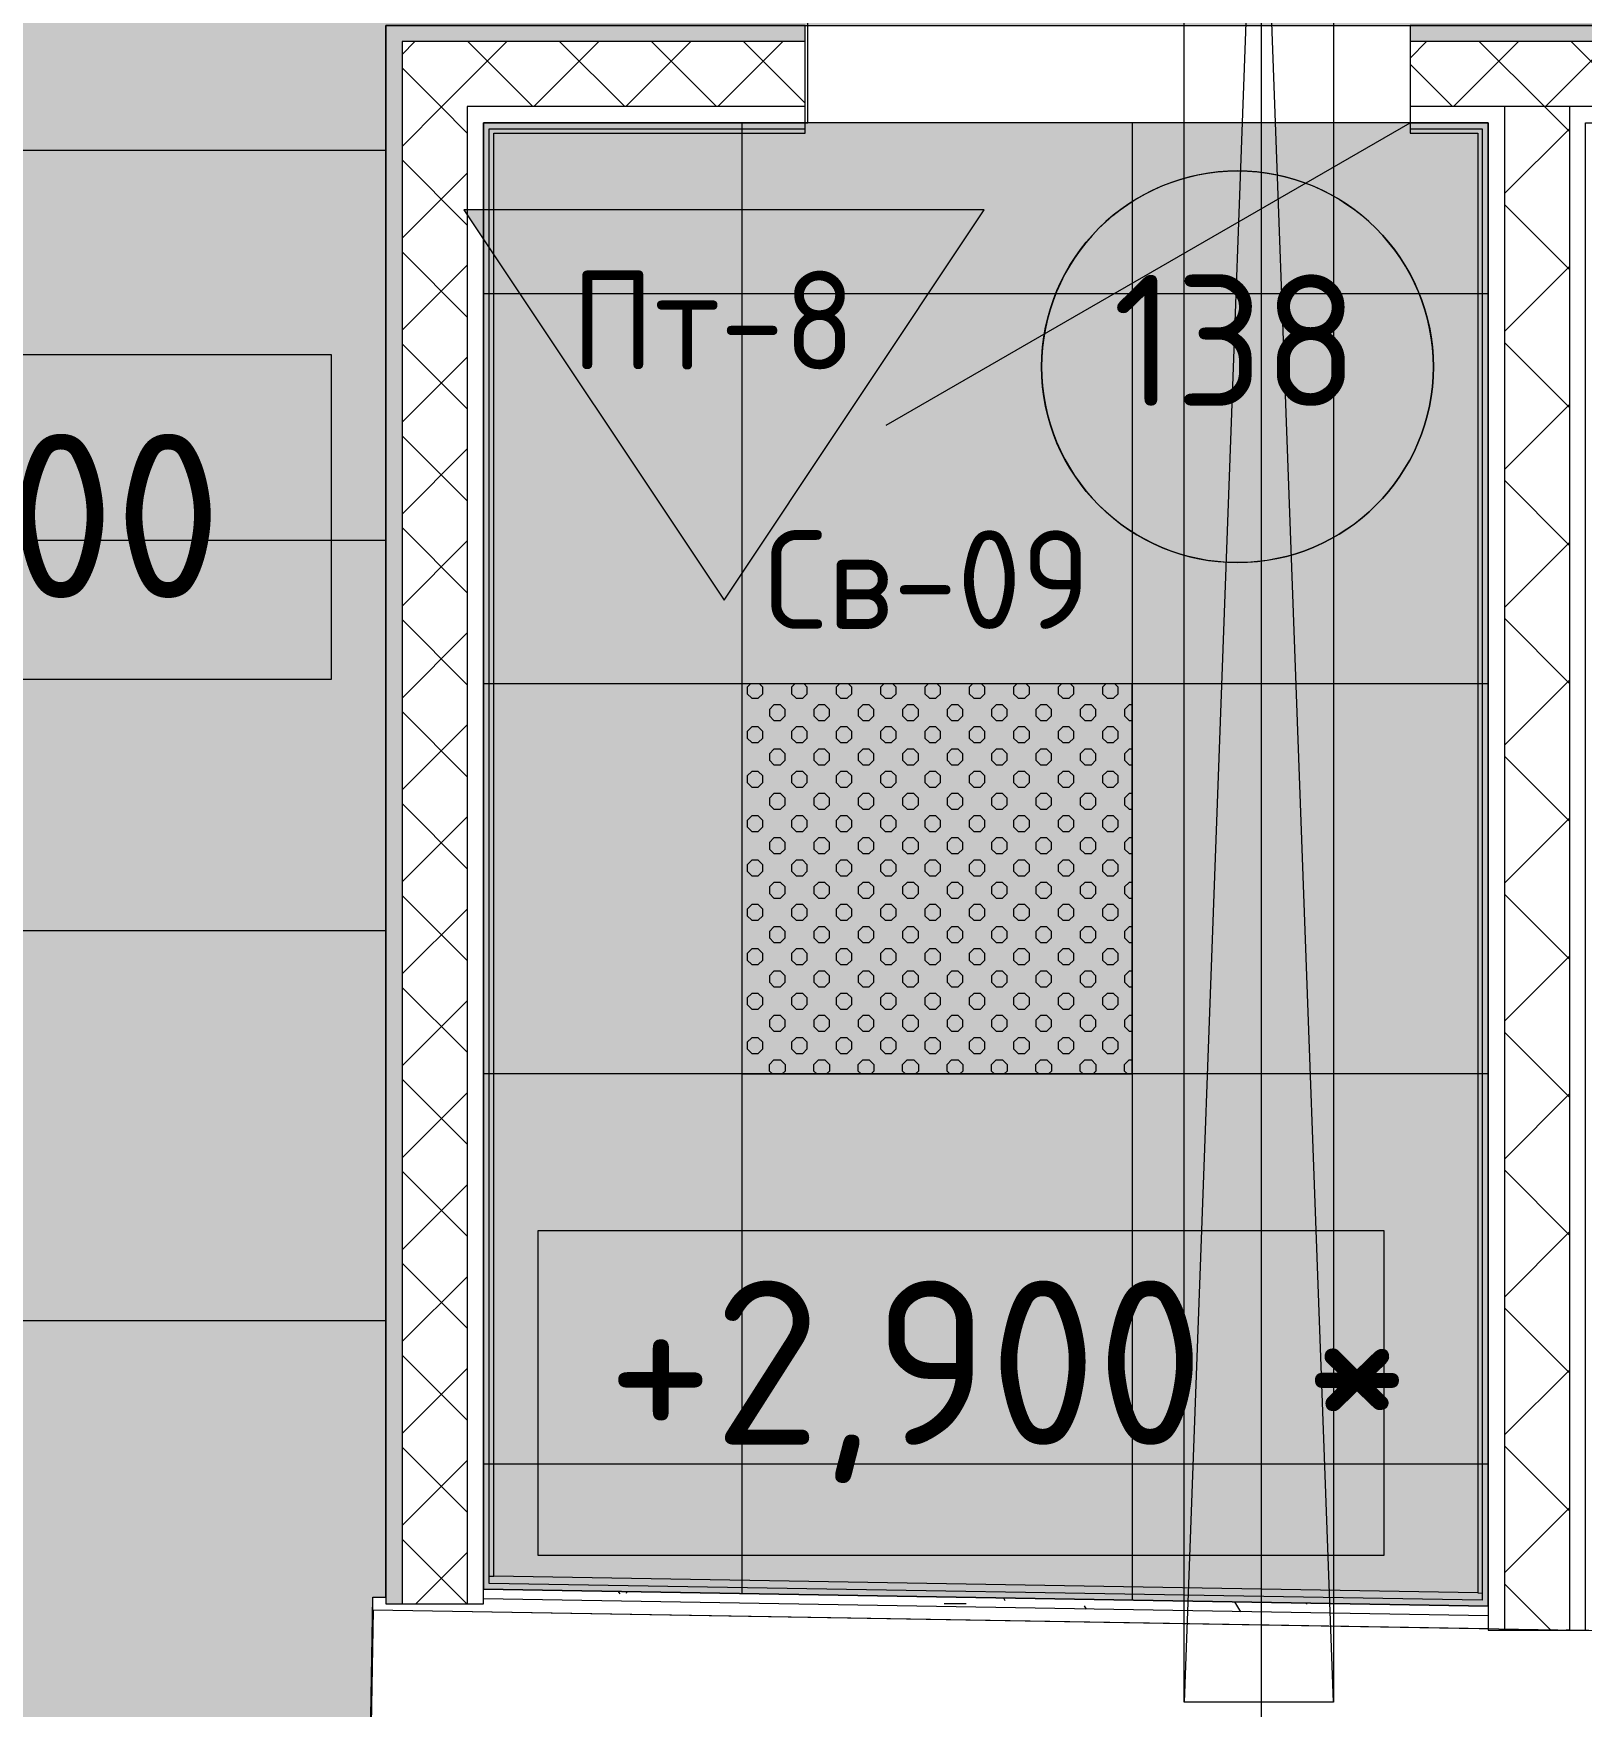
# Model space of a CAD drawing. Header units: millimetres. Extents: x -13069 to 207500, y -71366 to 56785.
# Drawn here: x 165938 to 168319, y 38904 to 41478 of the extents above; entities that cross this region are included whole.
import ezdxf

# ---------------------------------------------------------------- set-up
doc = ezdxf.new("R2010")
doc.units = ezdxf.units.MM
for name, color, linetype, true_color in [('PDF _зоны-номер помещения', 7, 'Continuous', 0xffffff), ('PDF _Ригели', 7, 'Continuous', 0x959595), ('PDF _светильники', 7, 'Continuous', 0xffffff)]:
    doc.layers.add(name, color=color, linetype=linetype, true_color=true_color)
for name, color, linetype in [('PDF _Подложка без мебели', 7, 'Continuous'), ('PDF _Потолки - марка', 7, 'Continuous'), ('PDF _Текст', 7, 'Continuous')]:
    doc.layers.add(name, color=color, linetype=linetype)
doc.layers.add('PDF _Потолки', color=7, linetype='Continuous', lineweight=5, true_color=0x535353)
doc.styles.add('PDF GOST Common', font='GOST_Common.ttf')

msp = doc.modelspace()

# ---------------------------------------------------------------- hatches: boundary and pattern name
at = {"layer": 'PDF _Потолки', "true_color": 0xcae6ff, "transparency": 33554559}
msp.add_hatch(color=254, dxfattribs=at).paths.add_polyline_path([(164998.924, 42957.142), (171760.02, 42957.142), (171760.02, 41490.042), (166480.021, 41490.042), (166480.021, 39072.341), (166460.02, 39072.642), (166451.719, 38582.742), (167427.922, 38565.942), (167427.922, 34837.942), (165130.522, 34837.942), (165118.724, 38605.642), (165229.82, 38603.742), (165238.42, 39093.342), (164998.924, 39097.341)])

# ---------------------------------------------------------------- linework, layer by layer
at = {"layer": 'PDF _зоны-номер помещения', "color": 7, "lineweight": 13}
msp.add_lwpolyline([(167789.622, 41266.043, 0.41434086), (167488.42, 40964.842, 0.41428466), (167789.622, 40663.742, 0.41416301), (168090.824, 40964.842, 0.41421923)], format="xyb", close=True, dxfattribs=at)
at = {"layer": 'PDF _зоны-номер помещения', "color": 7, "lineweight": 0}
msp.add_circle((167789.613, 40964.882), 301.212, dxfattribs=at)
at = {"layer": 'PDF _Подложка без мебели', "lineweight": 18}
msp.add_lwpolyline([(167826.622, -7031.659, -0.41419022), (168226.622, -7431.659, -0.4141845), (167826.622, -7831.659, -0.4141845), (167426.622, -7431.659, -0.41419022), (167826.622, -7031.659), (167826.622, 46201.342)], format="xyb", dxfattribs=at)
for points in [[(168159.123, 39078.942), (166645.921, 39104.542), (166645.921, 41324.142), (167125.022, 41324.142), (167125.022, 41490.042), (166480.021, 41490.042), (166480.021, 39072.341), (166480.021, 39062.342), (166630.021, 39062.342), (166630.021, 39069.842), (166630.021, 41340.042), (166639.024, 41340.042), (167125.022, 41340.042), (167129.124, 41340.042), (167129.124, 41502.043)], [(168340.922, 39075.842), (168340.922, 41324.142), (168867.521, 41324.142), (168867.521, 41490.042), (168055.021, 41490.042), (168055.021, 41324.142), (168159.123, 41324.142), (168159.123, 39078.942), (168166.02, 39078.842)], [(167125.022, 41465.042), (166505.021, 41465.042), (166505.021, 39062.342)], [(168867.521, 41465.042), (168055.021, 41465.042)], [(167125.022, 41365.042), (166605.021, 41365.042), (166605.021, 39062.342)], [(168867.521, 41365.042), (168055.021, 41365.042)], [(168200.022, 41365.042), (168200.022, 39021.643)], [(168261.521, 41365.042), (168299.424, 41327.142)], [(168300.022, 41365.042), (168300.022, 39021.643)], [(167249.62, 40875.042), (168055.021, 41340.042), (168175.022, 41340.042), (168175.022, 39043.643), (168175.022, 39023.641), (166459.922, 39052.642), (166460.221, 39072.642), (166480.021, 39072.341)], [(168055.021, 41331.042), (168166.02, 41331.042), (168166.02, 39067.842), (166639.024, 39093.643), (166639.024, 41331.042), (167125.022, 41331.042)], [(168299.424, 41330.541), (168200.022, 41231.143)], [(168992.124, 40875.042), (169797.52, 41340.042), (169915.025, 41340.042), (169915.025, 41324.142), (169915.025, 38994.242), (168300.022, 39021.542), (168295.024, 39021.643), (168325.022, 39021.643), (168325.022, 39041.142), (168325.022, 41340.042), (168334.019, 41340.042), (168867.521, 41340.042)], [(168200.022, 41214.442), (168299.488, 41114.976)], [(168299.487, 41118.408), (168200.022, 41018.942)], [(168200.022, 41002.342), (168299.522, 40902.842)], [(168299.522, 40906.442), (168200.022, 40806.842)], [(168200.022, 40790.241), (168299.596, 40690.666)], [(168299.595, 40694.317), (168200.022, 40594.743)], [(168200.022, 40578.042), (168299.62, 40478.442)], [(168299.62, 40482.243), (168200.022, 40382.643)], [(168200.022, 40365.942), (168299.705, 40266.261)], [(168299.704, 40270.123), (168200.022, 40170.442)], [(168200.022, 40153.842), (168299.723, 40054.042)], [(168299.723, 40058.042), (168200.022, 39958.341)], [(168200.022, 39941.642), (168299.813, 39841.85)], [(168299.812, 39846.034), (168200.022, 39746.243)], [(168200.022, 39729.542), (168299.821, 39629.742)], [(168299.821, 39633.943), (168200.022, 39534.042)], [(168200.022, 39517.442), (168299.921, 39417.546)], [(168299.92, 39421.838), (168200.022, 39321.942)], [(168200.022, 39305.242), (168299.925, 39205.342)], [(168299.925, 39209.742), (168200.022, 39109.841)], [(166639.024, 39104.643), (166645.921, 39104.542)], [(168200.022, 39093.142), (168271.12, 39022.045)], [(168175.022, 39058.642), (166630.021, 39084.841)], [(168175.022, 39043.643), (166630.021, 39069.842)], [(166837.436, 39081.324), (166839.72, 39077.442)], [(166850.022, 39078.842), (166851.322, 39081.042)], [(167429.82, 39071.243), (167432.023, 39067.442)], [(167785.221, 39065.241), (167794.023, 39050.143)], [(167895.921, 39061.543), (167896.922, 39063.342)], [(167977.922, 38544.142), (168012.919, 38544.142), (168012.919, 38391.342), (167957.92, 38391.342), (167957.92, 38587.242), (171917.723, 38520.342), (171925.12, 38960.243), (166704.02, 39048.542), (166460.52, 39052.642), (166453.019, 38612.742), (166696.623, 38608.642), (167447.923, 38595.942), (167447.923, 38391.342), (166922.923, 37482.041)], [(167372.221, 39062.342), (167338.621, 39062.342)], [(167554.02, 39059.342), (167557.023, 39054.142)], [(167956.419, 39062.342), (167948.222, 39062.342)], [(168175.022, 39023.641), (168175.022, 39021.643), (168295.024, 39021.643)]]:
    msp.add_lwpolyline(points, dxfattribs=at)
at = {"layer": 'PDF _Подложка без мебели', "color": 250, "lineweight": 18, "true_color": 0x1d1d1d}
for points in [[(166505.021, 41303.842), (166566.221, 41365.042), (166666.221, 41465.042)], [(166505.021, 41445.342), (166524.723, 41465.042)], [(166705.925, 41365.042), (166605.925, 41465.042)], [(166707.621, 41365.042), (166807.621, 41465.042)], [(166847.325, 41365.042), (166747.325, 41465.042)], [(166849.021, 41365.042), (166949.021, 41465.042)], [(166988.725, 41365.042), (166888.725, 41465.042)], [(166990.422, 41365.042), (167090.422, 41465.042)], [(167125.022, 41370.242), (167030.223, 41465.042)], [(168055.021, 41439.642), (168080.424, 41465.042)], [(168121.824, 41365.042), (168221.824, 41465.042)], [(168261.521, 41365.042), (168161.521, 41465.042)], [(168263.224, 41365.042), (168363.224, 41465.042)], [(168402.922, 41365.042), (168302.922, 41465.042)], [(168120.121, 41365.042), (168055.021, 41430.142)], [(166604.722, 41324.842), (166564.524, 41365.042), (166505.021, 41424.542)], [(166505.021, 41283.142), (166604.722, 41183.341)], [(166604.722, 41262.242), (166505.021, 41162.441)], [(166505.021, 41141.741), (166604.722, 41041.943)], [(166604.722, 41120.841), (166505.021, 41021.043)], [(166505.021, 41000.242), (166604.782, 40900.58)], [(166604.772, 40979.395), (166505.021, 40879.643)], [(166505.021, 40858.842), (166604.801, 40759.061)], [(166604.791, 40838.014), (166505.021, 40738.243)], [(166505.021, 40717.442), (166604.82, 40617.642)], [(166604.809, 40696.531), (166505.021, 40596.742)], [(166505.021, 40576.042), (166604.82, 40476.142)], [(166604.82, 40555.142), (166505.021, 40455.342)], [(166505.021, 40434.642), (166604.82, 40334.742)], [(166604.82, 40413.742), (166505.021, 40313.941)], [(166505.021, 40293.142), (166604.82, 40193.342)], [(166604.82, 40272.341), (166505.021, 40172.543)], [(166505.021, 40151.742), (166604.893, 40051.874)], [(166604.882, 40130.902), (166505.021, 40031.143)], [(166505.021, 40010.342), (166604.911, 39910.455)], [(166604.901, 39989.52), (166505.021, 39889.642)], [(166505.021, 39868.942), (166604.924, 39769.042)], [(166604.919, 39848.138), (166505.021, 39748.242)], [(166505.021, 39727.542), (166604.924, 39627.542)], [(166604.924, 39706.742), (166505.021, 39606.842)], [(166505.021, 39586.042), (166604.924, 39486.141)], [(166604.924, 39565.342), (166505.021, 39465.443)], [(166505.021, 39444.642), (166604.924, 39344.642)], [(166604.924, 39423.942), (166505.021, 39323.942)], [(166505.021, 39303.242), (166605.003, 39203.26)], [(166604.993, 39282.513), (166505.021, 39182.542)], [(166505.021, 39161.842), (166604.423, 39062.342)], [(166605.011, 39141.132), (166526.225, 39062.342)]]:
    msp.add_lwpolyline(points, dxfattribs=at)
at = {"layer": 'PDF _Подложка без мебели', "lineweight": 0, "transparency": 33554559}
for points in [[(166480.021, 41490.042), (167125.022, 41490.042), (166480.021, 41465.042), (167125.022, 41465.042)], [(168055.021, 41490.042), (168867.521, 41490.042), (168055.021, 41465.042), (168867.521, 41465.042)], [(166480.021, 41465.042), (166505.021, 41465.042), (166480.021, 39062.342), (166505.021, 39062.342)]]:
    msp.add_solid(points, dxfattribs=at)
at = {"layer": 'PDF _Потолки', "color": 7, "lineweight": 13}
for points in [[(164998.924, 42957.142), (164998.924, 39097.341), (165238.42, 39093.342), (165229.82, 38603.742), (165118.724, 38605.642), (165130.522, 34837.942), (167427.922, 34837.942), (167427.922, 38565.942), (166451.719, 38582.742), (166460.02, 39072.642), (166480.021, 39072.341), (166480.021, 41490.042), (171760.02, 41490.042), (171760.02, 42957.142)], [(166630.021, 39084.841), (168175.022, 39058.642), (168175.022, 41340.042), (166630.021, 41340.042)]]:
    msp.add_lwpolyline(points, close=True, dxfattribs=at)
for points in [[(167027.525, 41340.042), (167027.525, 39078.101)], [(167627.525, 41340.042), (167627.525, 39067.942)], [(166480.021, 41297.543), (164998.924, 41297.543)], [(168175.022, 41077.142), (166630.021, 41077.142)], [(166480.021, 40697.543), (164998.924, 40697.543)], [(168175.022, 40477.142), (166630.021, 40477.142)], [(166480.021, 40097.543), (164998.924, 40097.543)], [(168175.022, 39877.142), (166630.021, 39877.142)], [(166480.021, 39497.543), (164998.924, 39497.543)], [(168175.022, 39277.142), (166630.021, 39277.142)]]:
    msp.add_lwpolyline(points, dxfattribs=at)
at = {"layer": 'PDF _Потолки', "color": 254, "lineweight": 0, "true_color": 0xcae6ff, "transparency": 33554559}
msp.add_solid([(166630.021, 39084.841), (166630.021, 41340.042), (168175.022, 39058.642), (168175.022, 41340.042)], dxfattribs=at)
at = {"layer": 'PDF _Потолки - марка', "lineweight": 13}
msp.add_lwpolyline([(167400.224, 41206.143), (166600.224, 41206.143), (167000.224, 40606.143)], close=True, dxfattribs=at)
at = {"layer": 'PDF _Потолки - марка', "color": 7, "lineweight": 0, "true_color": 0xffffff, "transparency": 33554559}
msp.add_solid([(167400.224, 41206.143), (166600.224, 41206.143), (167000.224, 40606.143)], dxfattribs=at)
at = {"layer": 'PDF _Ригели', "color": 7, "lineweight": 18}
msp.add_lwpolyline([(167826.622, -2015.058), (167826.622, 46201.342)], dxfattribs=at)
at = {"layer": 'PDF _Ригели', "lineweight": 18}
for points in [[(167937.522, 45167.142), (167707.524, 38910.942), (167707.524, 45167.142), (167937.522, 45167.142), (167937.522, 38910.942), (167707.524, 38910.942)], [(167937.522, 38910.942), (167707.524, 45167.142)]]:
    msp.add_lwpolyline(points, dxfattribs=at)
for points in [[(165096.22, 40483.642), (165096.22, 40983.642), (166396.22, 40983.642), (166396.22, 40483.642)], [(166714.524, 39136.642), (166714.524, 39636.642), (168014.524, 39636.642), (168014.524, 39136.642)]]:
    msp.add_lwpolyline(points, close=True, dxfattribs=at)
at = {"layer": 'PDF _светильники', "color": 7, "lineweight": 13}
msp.add_lwpolyline([(167027.525, 39877.142), (167627.525, 39877.142), (167627.525, 40477.142), (167027.525, 40477.142)], close=True, dxfattribs=at)
at = {"layer": 'PDF _светильники', "lineweight": 20}
for points in [[(167040.824, 40477.142), (167035.722, 40472.042), (167035.722, 40462.042), (167042.82, 40455.043), (167052.824, 40455.043), (167059.922, 40462.042), (167059.922, 40472.042), (167054.82, 40477.142)], [(167109.123, 40477.142), (167104.02, 40472.042), (167104.02, 40462.042), (167111.125, 40455.043), (167121.122, 40455.043), (167128.123, 40462.042), (167128.123, 40472.042), (167123.124, 40477.142)], [(167177.421, 40477.142), (167172.325, 40472.042), (167172.325, 40462.042), (167179.423, 40455.043), (167189.421, 40455.043), (167196.421, 40462.042), (167196.421, 40472.042), (167191.423, 40477.142)], [(167245.622, 40477.142), (167240.623, 40472.042), (167240.623, 40462.042), (167247.624, 40455.043), (167257.621, 40455.043), (167264.72, 40462.042), (167264.72, 40472.042), (167259.721, 40477.142)], [(167313.92, 40477.142), (167308.921, 40472.042), (167308.921, 40462.042), (167315.922, 40455.043), (167325.92, 40455.043), (167333.024, 40462.042), (167333.024, 40472.042), (167327.922, 40477.142)], [(167382.225, 40477.142), (167377.122, 40472.042), (167377.122, 40462.042), (167384.22, 40455.043), (167394.224, 40455.043), (167401.322, 40462.042), (167401.322, 40472.042), (167396.22, 40477.142)], [(167450.523, 40477.142), (167445.42, 40472.042), (167445.42, 40462.042), (167452.525, 40455.043), (167462.522, 40455.043), (167469.621, 40462.042), (167469.621, 40472.042), (167464.524, 40477.142)], [(167518.821, 40477.142), (167513.725, 40472.042), (167513.725, 40462.042), (167520.823, 40455.043), (167530.821, 40455.043), (167537.919, 40462.042), (167537.919, 40472.042), (167532.823, 40477.142)], [(167587.12, 40477.142), (167582.023, 40472.042), (167582.023, 40462.042), (167589.122, 40455.043), (167599.119, 40455.043), (167606.12, 40462.042), (167606.12, 40472.042), (167601.121, 40477.142)], [(167627.525, 40445.042), (167623.222, 40445.042), (167616.124, 40437.942), (167616.124, 40427.943), (167623.222, 40420.841), (167627.525, 40420.841)], [(167627.525, 40376.742), (167623.222, 40376.742), (167616.124, 40369.642), (167616.124, 40359.642), (167623.222, 40352.642), (167627.525, 40352.642)], [(167627.525, 40308.442), (167623.222, 40308.442), (167616.124, 40301.342), (167616.124, 40291.342), (167623.222, 40284.342), (167627.525, 40284.342)], [(167627.525, 40240.142), (167623.222, 40240.142), (167616.124, 40233.142), (167616.124, 40223.142), (167623.222, 40216.043), (167627.525, 40216.043)], [(167627.525, 40171.842), (167623.222, 40171.842), (167616.124, 40164.842), (167616.124, 40154.843), (167623.222, 40147.743), (167627.525, 40147.743)], [(167627.525, 40103.642), (167623.222, 40103.642), (167616.124, 40096.542), (167616.124, 40086.543), (167623.222, 40079.443), (167627.525, 40079.443)], [(167627.525, 40035.342), (167623.222, 40035.342), (167616.124, 40028.242), (167616.124, 40018.243), (167623.222, 40011.141), (167627.525, 40011.141)], [(167627.525, 39967.042), (167623.222, 39967.042), (167616.124, 39959.942), (167616.124, 39949.941), (167623.222, 39942.842), (167627.525, 39942.842)], [(167074.424, 39877.142), (167069.92, 39881.642), (167069.92, 39891.642), (167076.921, 39898.742), (167086.924, 39898.742), (167094.023, 39891.642), (167094.023, 39881.642), (167089.524, 39877.142)], [(167142.723, 39877.142), (167138.121, 39881.642), (167138.121, 39891.642), (167145.219, 39898.742), (167155.223, 39898.742), (167162.321, 39891.642), (167162.321, 39881.642), (167157.823, 39877.142)], [(167211.021, 39877.142), (167206.419, 39881.642), (167206.419, 39891.642), (167213.523, 39898.742), (167223.521, 39898.742), (167230.619, 39891.642), (167230.619, 39881.642), (167226.121, 39877.142)], [(167279.222, 39877.142), (167274.723, 39881.642), (167274.723, 39891.642), (167281.822, 39898.742), (167291.819, 39898.742), (167298.924, 39891.642), (167298.924, 39881.642), (167294.322, 39877.142)], [(167347.52, 39877.142), (167343.022, 39881.642), (167343.022, 39891.642), (167350.12, 39898.742), (167360.124, 39898.742), (167367.124, 39891.642), (167367.124, 39881.642), (167362.62, 39877.142)], [(167415.824, 39877.142), (167411.32, 39881.642), (167411.32, 39891.642), (167418.425, 39898.742), (167428.422, 39898.742), (167435.423, 39891.642), (167435.423, 39881.642), (167430.925, 39877.142)], [(167484.123, 39877.142), (167479.624, 39881.642), (167479.624, 39891.642), (167486.619, 39898.742), (167496.623, 39898.742), (167503.721, 39891.642), (167503.721, 39881.642), (167499.223, 39877.142)], [(167552.421, 39877.142), (167547.923, 39881.642), (167547.923, 39891.642), (167554.924, 39898.742), (167564.921, 39898.742), (167572.02, 39891.642), (167572.02, 39881.642), (167567.521, 39877.142)], [(167620.719, 39877.142), (167616.124, 39881.642), (167616.124, 39891.642), (167623.222, 39898.742), (167627.525, 39898.742)]]:
    msp.add_lwpolyline(points, dxfattribs=at)
for points in [[(167094.023, 40437.942), (167086.924, 40445.042), (167076.921, 40445.042), (167069.92, 40437.942), (167069.92, 40427.943), (167076.921, 40420.841), (167086.924, 40420.841), (167094.023, 40427.943)], [(167162.321, 40437.942), (167155.223, 40445.042), (167145.219, 40445.042), (167138.121, 40437.942), (167138.121, 40427.943), (167145.219, 40420.841), (167155.223, 40420.841), (167162.321, 40427.943)], [(167230.619, 40437.942), (167223.521, 40445.042), (167213.523, 40445.042), (167206.419, 40437.942), (167206.419, 40427.943), (167213.523, 40420.841), (167223.521, 40420.841), (167230.619, 40427.943)], [(167298.924, 40437.942), (167291.819, 40445.042), (167281.822, 40445.042), (167274.723, 40437.942), (167274.723, 40427.943), (167281.822, 40420.841), (167291.819, 40420.841), (167298.924, 40427.943)], [(167367.124, 40437.942), (167360.124, 40445.042), (167350.12, 40445.042), (167343.022, 40437.942), (167343.022, 40427.943), (167350.12, 40420.841), (167360.124, 40420.841), (167367.124, 40427.943)], [(167435.423, 40437.942), (167428.422, 40445.042), (167418.425, 40445.042), (167411.32, 40437.942), (167411.32, 40427.943), (167418.425, 40420.841), (167428.422, 40420.841), (167435.423, 40427.943)], [(167503.721, 40437.942), (167496.623, 40445.042), (167486.619, 40445.042), (167479.624, 40437.942), (167479.624, 40427.943), (167486.619, 40420.841), (167496.623, 40420.841), (167503.721, 40427.943)], [(167572.02, 40437.942), (167564.921, 40445.042), (167554.924, 40445.042), (167547.923, 40437.942), (167547.923, 40427.943), (167554.924, 40420.841), (167564.921, 40420.841), (167572.02, 40427.943)], [(167059.922, 40403.842), (167052.824, 40410.842), (167042.82, 40410.842), (167035.722, 40403.842), (167035.722, 40393.843), (167042.82, 40386.743), (167052.824, 40386.743), (167059.922, 40393.843)], [(167128.123, 40403.842), (167121.122, 40410.842), (167111.125, 40410.842), (167104.02, 40403.842), (167104.02, 40393.843), (167111.125, 40386.743), (167121.122, 40386.743), (167128.123, 40393.843)], [(167196.421, 40403.842), (167189.421, 40410.842), (167179.423, 40410.842), (167172.325, 40403.842), (167172.325, 40393.843), (167179.423, 40386.743), (167189.421, 40386.743), (167196.421, 40393.843)], [(167264.72, 40403.842), (167257.621, 40410.842), (167247.624, 40410.842), (167240.623, 40403.842), (167240.623, 40393.843), (167247.624, 40386.743), (167257.621, 40386.743), (167264.72, 40393.843)], [(167333.024, 40403.842), (167325.92, 40410.842), (167315.922, 40410.842), (167308.921, 40403.842), (167308.921, 40393.843), (167315.922, 40386.743), (167325.92, 40386.743), (167333.024, 40393.843)], [(167401.322, 40403.842), (167394.224, 40410.842), (167384.22, 40410.842), (167377.122, 40403.842), (167377.122, 40393.843), (167384.22, 40386.743), (167394.224, 40386.743), (167401.322, 40393.843)], [(167469.621, 40403.842), (167462.522, 40410.842), (167452.525, 40410.842), (167445.42, 40403.842), (167445.42, 40393.843), (167452.525, 40386.743), (167462.522, 40386.743), (167469.621, 40393.843)], [(167537.919, 40403.842), (167530.821, 40410.842), (167520.823, 40410.842), (167513.725, 40403.842), (167513.725, 40393.843), (167520.823, 40386.743), (167530.821, 40386.743), (167537.919, 40393.843)], [(167606.12, 40403.842), (167599.119, 40410.842), (167589.122, 40410.842), (167582.023, 40403.842), (167582.023, 40393.843), (167589.122, 40386.743), (167599.119, 40386.743), (167606.12, 40393.843)], [(167094.023, 40369.642), (167086.924, 40376.742), (167076.921, 40376.742), (167069.92, 40369.642), (167069.92, 40359.642), (167076.921, 40352.642), (167086.924, 40352.642), (167094.023, 40359.642)], [(167162.321, 40369.642), (167155.223, 40376.742), (167145.219, 40376.742), (167138.121, 40369.642), (167138.121, 40359.642), (167145.219, 40352.642), (167155.223, 40352.642), (167162.321, 40359.642)], [(167230.619, 40369.642), (167223.521, 40376.742), (167213.523, 40376.742), (167206.419, 40369.642), (167206.419, 40359.642), (167213.523, 40352.642), (167223.521, 40352.642), (167230.619, 40359.642)], [(167298.924, 40369.642), (167291.819, 40376.742), (167281.822, 40376.742), (167274.723, 40369.642), (167274.723, 40359.642), (167281.822, 40352.642), (167291.819, 40352.642), (167298.924, 40359.642)], [(167367.124, 40369.642), (167360.124, 40376.742), (167350.12, 40376.742), (167343.022, 40369.642), (167343.022, 40359.642), (167350.12, 40352.642), (167360.124, 40352.642), (167367.124, 40359.642)], [(167435.423, 40369.642), (167428.422, 40376.742), (167418.425, 40376.742), (167411.32, 40369.642), (167411.32, 40359.642), (167418.425, 40352.642), (167428.422, 40352.642), (167435.423, 40359.642)], [(167503.721, 40369.642), (167496.623, 40376.742), (167486.619, 40376.742), (167479.624, 40369.642), (167479.624, 40359.642), (167486.619, 40352.642), (167496.623, 40352.642), (167503.721, 40359.642)], [(167572.02, 40369.642), (167564.921, 40376.742), (167554.924, 40376.742), (167547.923, 40369.642), (167547.923, 40359.642), (167554.924, 40352.642), (167564.921, 40352.642), (167572.02, 40359.642)], [(167059.922, 40335.542), (167052.824, 40342.642), (167042.82, 40342.642), (167035.722, 40335.542), (167035.722, 40325.543), (167042.82, 40318.443), (167052.824, 40318.443), (167059.922, 40325.543)], [(167128.123, 40335.542), (167121.122, 40342.642), (167111.125, 40342.642), (167104.02, 40335.542), (167104.02, 40325.543), (167111.125, 40318.443), (167121.122, 40318.443), (167128.123, 40325.543)], [(167196.421, 40335.542), (167189.421, 40342.642), (167179.423, 40342.642), (167172.325, 40335.542), (167172.325, 40325.543), (167179.423, 40318.443), (167189.421, 40318.443), (167196.421, 40325.543)], [(167264.72, 40335.542), (167257.621, 40342.642), (167247.624, 40342.642), (167240.623, 40335.542), (167240.623, 40325.543), (167247.624, 40318.443), (167257.621, 40318.443), (167264.72, 40325.543)], [(167333.024, 40335.542), (167325.92, 40342.642), (167315.922, 40342.642), (167308.921, 40335.542), (167308.921, 40325.543), (167315.922, 40318.443), (167325.92, 40318.443), (167333.024, 40325.543)], [(167401.322, 40335.542), (167394.224, 40342.642), (167384.22, 40342.642), (167377.122, 40335.542), (167377.122, 40325.543), (167384.22, 40318.443), (167394.224, 40318.443), (167401.322, 40325.543)], [(167469.621, 40335.542), (167462.522, 40342.642), (167452.525, 40342.642), (167445.42, 40335.542), (167445.42, 40325.543), (167452.525, 40318.443), (167462.522, 40318.443), (167469.621, 40325.543)], [(167537.919, 40335.542), (167530.821, 40342.642), (167520.823, 40342.642), (167513.725, 40335.542), (167513.725, 40325.543), (167520.823, 40318.443), (167530.821, 40318.443), (167537.919, 40325.543)], [(167606.12, 40335.542), (167599.119, 40342.642), (167589.122, 40342.642), (167582.023, 40335.542), (167582.023, 40325.543), (167589.122, 40318.443), (167599.119, 40318.443), (167606.12, 40325.543)], [(167094.023, 40301.342), (167086.924, 40308.442), (167076.921, 40308.442), (167069.92, 40301.342), (167069.92, 40291.342), (167076.921, 40284.342), (167086.924, 40284.342), (167094.023, 40291.342)], [(167162.321, 40301.342), (167155.223, 40308.442), (167145.219, 40308.442), (167138.121, 40301.342), (167138.121, 40291.342), (167145.219, 40284.342), (167155.223, 40284.342), (167162.321, 40291.342)], [(167230.619, 40301.342), (167223.521, 40308.442), (167213.523, 40308.442), (167206.419, 40301.342), (167206.419, 40291.342), (167213.523, 40284.342), (167223.521, 40284.342), (167230.619, 40291.342)], [(167298.924, 40301.342), (167291.819, 40308.442), (167281.822, 40308.442), (167274.723, 40301.342), (167274.723, 40291.342), (167281.822, 40284.342), (167291.819, 40284.342), (167298.924, 40291.342)], [(167367.124, 40301.342), (167360.124, 40308.442), (167350.12, 40308.442), (167343.022, 40301.342), (167343.022, 40291.342), (167350.12, 40284.342), (167360.124, 40284.342), (167367.124, 40291.342)], [(167435.423, 40301.342), (167428.422, 40308.442), (167418.425, 40308.442), (167411.32, 40301.342), (167411.32, 40291.342), (167418.425, 40284.342), (167428.422, 40284.342), (167435.423, 40291.342)], [(167503.721, 40301.342), (167496.623, 40308.442), (167486.619, 40308.442), (167479.624, 40301.342), (167479.624, 40291.342), (167486.619, 40284.342), (167496.623, 40284.342), (167503.721, 40291.342)], [(167572.02, 40301.342), (167564.921, 40308.442), (167554.924, 40308.442), (167547.923, 40301.342), (167547.923, 40291.342), (167554.924, 40284.342), (167564.921, 40284.342), (167572.02, 40291.342)], [(167059.922, 40267.242), (167052.824, 40274.342), (167042.82, 40274.342), (167035.722, 40267.242), (167035.722, 40257.243), (167042.82, 40250.143), (167052.824, 40250.143), (167059.922, 40257.243)], [(167128.123, 40267.242), (167121.122, 40274.342), (167111.125, 40274.342), (167104.02, 40267.242), (167104.02, 40257.243), (167111.125, 40250.143), (167121.122, 40250.143), (167128.123, 40257.243)], [(167196.421, 40267.242), (167189.421, 40274.342), (167179.423, 40274.342), (167172.325, 40267.242), (167172.325, 40257.243), (167179.423, 40250.143), (167189.421, 40250.143), (167196.421, 40257.243)], [(167264.72, 40267.242), (167257.621, 40274.342), (167247.624, 40274.342), (167240.623, 40267.242), (167240.623, 40257.243), (167247.624, 40250.143), (167257.621, 40250.143), (167264.72, 40257.243)], [(167333.024, 40267.242), (167325.92, 40274.342), (167315.922, 40274.342), (167308.921, 40267.242), (167308.921, 40257.243), (167315.922, 40250.143), (167325.92, 40250.143), (167333.024, 40257.243)], [(167401.322, 40267.242), (167394.224, 40274.342), (167384.22, 40274.342), (167377.122, 40267.242), (167377.122, 40257.243), (167384.22, 40250.143), (167394.224, 40250.143), (167401.322, 40257.243)], [(167469.621, 40267.242), (167462.522, 40274.342), (167452.525, 40274.342), (167445.42, 40267.242), (167445.42, 40257.243), (167452.525, 40250.143), (167462.522, 40250.143), (167469.621, 40257.243)], [(167537.919, 40267.242), (167530.821, 40274.342), (167520.823, 40274.342), (167513.725, 40267.242), (167513.725, 40257.243), (167520.823, 40250.143), (167530.821, 40250.143), (167537.919, 40257.243)], [(167606.12, 40267.242), (167599.119, 40274.342), (167589.122, 40274.342), (167582.023, 40267.242), (167582.023, 40257.243), (167589.122, 40250.143), (167599.119, 40250.143), (167606.12, 40257.243)], [(167094.023, 40233.142), (167086.924, 40240.142), (167076.921, 40240.142), (167069.92, 40233.142), (167069.92, 40223.142), (167076.921, 40216.043), (167086.924, 40216.043), (167094.023, 40223.142)], [(167162.321, 40233.142), (167155.223, 40240.142), (167145.219, 40240.142), (167138.121, 40233.142), (167138.121, 40223.142), (167145.219, 40216.043), (167155.223, 40216.043), (167162.321, 40223.142)], [(167230.619, 40233.142), (167223.521, 40240.142), (167213.523, 40240.142), (167206.419, 40233.142), (167206.419, 40223.142), (167213.523, 40216.043), (167223.521, 40216.043), (167230.619, 40223.142)], [(167298.924, 40233.142), (167291.819, 40240.142), (167281.822, 40240.142), (167274.723, 40233.142), (167274.723, 40223.142), (167281.822, 40216.043), (167291.819, 40216.043), (167298.924, 40223.142)], [(167367.124, 40233.142), (167360.124, 40240.142), (167350.12, 40240.142), (167343.022, 40233.142), (167343.022, 40223.142), (167350.12, 40216.043), (167360.124, 40216.043), (167367.124, 40223.142)], [(167435.423, 40233.142), (167428.422, 40240.142), (167418.425, 40240.142), (167411.32, 40233.142), (167411.32, 40223.142), (167418.425, 40216.043), (167428.422, 40216.043), (167435.423, 40223.142)], [(167503.721, 40233.142), (167496.623, 40240.142), (167486.619, 40240.142), (167479.624, 40233.142), (167479.624, 40223.142), (167486.619, 40216.043), (167496.623, 40216.043), (167503.721, 40223.142)], [(167572.02, 40233.142), (167564.921, 40240.142), (167554.924, 40240.142), (167547.923, 40233.142), (167547.923, 40223.142), (167554.924, 40216.043), (167564.921, 40216.043), (167572.02, 40223.142)], [(167059.922, 40198.942), (167052.824, 40206.042), (167042.82, 40206.042), (167035.722, 40198.942), (167035.722, 40188.941), (167042.82, 40181.842), (167052.824, 40181.842), (167059.922, 40188.941)], [(167128.123, 40198.942), (167121.122, 40206.042), (167111.125, 40206.042), (167104.02, 40198.942), (167104.02, 40188.941), (167111.125, 40181.842), (167121.122, 40181.842), (167128.123, 40188.941)], [(167196.421, 40198.942), (167189.421, 40206.042), (167179.423, 40206.042), (167172.325, 40198.942), (167172.325, 40188.941), (167179.423, 40181.842), (167189.421, 40181.842), (167196.421, 40188.941)], [(167264.72, 40198.942), (167257.621, 40206.042), (167247.624, 40206.042), (167240.623, 40198.942), (167240.623, 40188.941), (167247.624, 40181.842), (167257.621, 40181.842), (167264.72, 40188.941)], [(167333.024, 40198.942), (167325.92, 40206.042), (167315.922, 40206.042), (167308.921, 40198.942), (167308.921, 40188.941), (167315.922, 40181.842), (167325.92, 40181.842), (167333.024, 40188.941)], [(167401.322, 40198.942), (167394.224, 40206.042), (167384.22, 40206.042), (167377.122, 40198.942), (167377.122, 40188.941), (167384.22, 40181.842), (167394.224, 40181.842), (167401.322, 40188.941)], [(167469.621, 40198.942), (167462.522, 40206.042), (167452.525, 40206.042), (167445.42, 40198.942), (167445.42, 40188.941), (167452.525, 40181.842), (167462.522, 40181.842), (167469.621, 40188.941)], [(167537.919, 40198.942), (167530.821, 40206.042), (167520.823, 40206.042), (167513.725, 40198.942), (167513.725, 40188.941), (167520.823, 40181.842), (167530.821, 40181.842), (167537.919, 40188.941)], [(167606.12, 40198.942), (167599.119, 40206.042), (167589.122, 40206.042), (167582.023, 40198.942), (167582.023, 40188.941), (167589.122, 40181.842), (167599.119, 40181.842), (167606.12, 40188.941)], [(167094.023, 40164.842), (167086.924, 40171.842), (167076.921, 40171.842), (167069.92, 40164.842), (167069.92, 40154.843), (167076.921, 40147.743), (167086.924, 40147.743), (167094.023, 40154.843)], [(167162.321, 40164.842), (167155.223, 40171.842), (167145.219, 40171.842), (167138.121, 40164.842), (167138.121, 40154.843), (167145.219, 40147.743), (167155.223, 40147.743), (167162.321, 40154.843)], [(167230.619, 40164.842), (167223.521, 40171.842), (167213.523, 40171.842), (167206.419, 40164.842), (167206.419, 40154.843), (167213.523, 40147.743), (167223.521, 40147.743), (167230.619, 40154.843)], [(167298.924, 40164.842), (167291.819, 40171.842), (167281.822, 40171.842), (167274.723, 40164.842), (167274.723, 40154.843), (167281.822, 40147.743), (167291.819, 40147.743), (167298.924, 40154.843)], [(167367.124, 40164.842), (167360.124, 40171.842), (167350.12, 40171.842), (167343.022, 40164.842), (167343.022, 40154.843), (167350.12, 40147.743), (167360.124, 40147.743), (167367.124, 40154.843)], [(167435.423, 40164.842), (167428.422, 40171.842), (167418.425, 40171.842), (167411.32, 40164.842), (167411.32, 40154.843), (167418.425, 40147.743), (167428.422, 40147.743), (167435.423, 40154.843)], [(167503.721, 40164.842), (167496.623, 40171.842), (167486.619, 40171.842), (167479.624, 40164.842), (167479.624, 40154.843), (167486.619, 40147.743), (167496.623, 40147.743), (167503.721, 40154.843)], [(167572.02, 40164.842), (167564.921, 40171.842), (167554.924, 40171.842), (167547.923, 40164.842), (167547.923, 40154.843), (167554.924, 40147.743), (167564.921, 40147.743), (167572.02, 40154.843)], [(167059.922, 40130.642), (167052.824, 40137.742), (167042.82, 40137.742), (167035.722, 40130.642), (167035.722, 40120.642), (167042.82, 40113.642), (167052.824, 40113.642), (167059.922, 40120.642)], [(167128.123, 40130.642), (167121.122, 40137.742), (167111.125, 40137.742), (167104.02, 40130.642), (167104.02, 40120.642), (167111.125, 40113.642), (167121.122, 40113.642), (167128.123, 40120.642)], [(167196.421, 40130.642), (167189.421, 40137.742), (167179.423, 40137.742), (167172.325, 40130.642), (167172.325, 40120.642), (167179.423, 40113.642), (167189.421, 40113.642), (167196.421, 40120.642)], [(167264.72, 40130.642), (167257.621, 40137.742), (167247.624, 40137.742), (167240.623, 40130.642), (167240.623, 40120.642), (167247.624, 40113.642), (167257.621, 40113.642), (167264.72, 40120.642)], [(167333.024, 40130.642), (167325.92, 40137.742), (167315.922, 40137.742), (167308.921, 40130.642), (167308.921, 40120.642), (167315.922, 40113.642), (167325.92, 40113.642), (167333.024, 40120.642)], [(167401.322, 40130.642), (167394.224, 40137.742), (167384.22, 40137.742), (167377.122, 40130.642), (167377.122, 40120.642), (167384.22, 40113.642), (167394.224, 40113.642), (167401.322, 40120.642)], [(167469.621, 40130.642), (167462.522, 40137.742), (167452.525, 40137.742), (167445.42, 40130.642), (167445.42, 40120.642), (167452.525, 40113.642), (167462.522, 40113.642), (167469.621, 40120.642)], [(167537.919, 40130.642), (167530.821, 40137.742), (167520.823, 40137.742), (167513.725, 40130.642), (167513.725, 40120.642), (167520.823, 40113.642), (167530.821, 40113.642), (167537.919, 40120.642)], [(167606.12, 40130.642), (167599.119, 40137.742), (167589.122, 40137.742), (167582.023, 40130.642), (167582.023, 40120.642), (167589.122, 40113.642), (167599.119, 40113.642), (167606.12, 40120.642)], [(167094.023, 40096.542), (167086.924, 40103.642), (167076.921, 40103.642), (167069.92, 40096.542), (167069.92, 40086.543), (167076.921, 40079.443), (167086.924, 40079.443), (167094.023, 40086.543)], [(167162.321, 40096.542), (167155.223, 40103.642), (167145.219, 40103.642), (167138.121, 40096.542), (167138.121, 40086.543), (167145.219, 40079.443), (167155.223, 40079.443), (167162.321, 40086.543)], [(167230.619, 40096.542), (167223.521, 40103.642), (167213.523, 40103.642), (167206.419, 40096.542), (167206.419, 40086.543), (167213.523, 40079.443), (167223.521, 40079.443), (167230.619, 40086.543)], [(167298.924, 40096.542), (167291.819, 40103.642), (167281.822, 40103.642), (167274.723, 40096.542), (167274.723, 40086.543), (167281.822, 40079.443), (167291.819, 40079.443), (167298.924, 40086.543)], [(167367.124, 40096.542), (167360.124, 40103.642), (167350.12, 40103.642), (167343.022, 40096.542), (167343.022, 40086.543), (167350.12, 40079.443), (167360.124, 40079.443), (167367.124, 40086.543)], [(167435.423, 40096.542), (167428.422, 40103.642), (167418.425, 40103.642), (167411.32, 40096.542), (167411.32, 40086.543), (167418.425, 40079.443), (167428.422, 40079.443), (167435.423, 40086.543)], [(167503.721, 40096.542), (167496.623, 40103.642), (167486.619, 40103.642), (167479.624, 40096.542), (167479.624, 40086.543), (167486.619, 40079.443), (167496.623, 40079.443), (167503.721, 40086.543)], [(167572.02, 40096.542), (167564.921, 40103.642), (167554.924, 40103.642), (167547.923, 40096.542), (167547.923, 40086.543), (167554.924, 40079.443), (167564.921, 40079.443), (167572.02, 40086.543)], [(167059.922, 40062.342), (167052.824, 40069.442), (167042.82, 40069.442), (167035.722, 40062.342), (167035.722, 40052.342), (167042.82, 40045.342), (167052.824, 40045.342), (167059.922, 40052.342)], [(167128.123, 40062.342), (167121.122, 40069.442), (167111.125, 40069.442), (167104.02, 40062.342), (167104.02, 40052.342), (167111.125, 40045.342), (167121.122, 40045.342), (167128.123, 40052.342)], [(167196.421, 40062.342), (167189.421, 40069.442), (167179.423, 40069.442), (167172.325, 40062.342), (167172.325, 40052.342), (167179.423, 40045.342), (167189.421, 40045.342), (167196.421, 40052.342)], [(167264.72, 40062.342), (167257.621, 40069.442), (167247.624, 40069.442), (167240.623, 40062.342), (167240.623, 40052.342), (167247.624, 40045.342), (167257.621, 40045.342), (167264.72, 40052.342)], [(167333.024, 40062.342), (167325.92, 40069.442), (167315.922, 40069.442), (167308.921, 40062.342), (167308.921, 40052.342), (167315.922, 40045.342), (167325.92, 40045.342), (167333.024, 40052.342)], [(167401.322, 40062.342), (167394.224, 40069.442), (167384.22, 40069.442), (167377.122, 40062.342), (167377.122, 40052.342), (167384.22, 40045.342), (167394.224, 40045.342), (167401.322, 40052.342)], [(167469.621, 40062.342), (167462.522, 40069.442), (167452.525, 40069.442), (167445.42, 40062.342), (167445.42, 40052.342), (167452.525, 40045.342), (167462.522, 40045.342), (167469.621, 40052.342)], [(167537.919, 40062.342), (167530.821, 40069.442), (167520.823, 40069.442), (167513.725, 40062.342), (167513.725, 40052.342), (167520.823, 40045.342), (167530.821, 40045.342), (167537.919, 40052.342)], [(167606.12, 40062.342), (167599.119, 40069.442), (167589.122, 40069.442), (167582.023, 40062.342), (167582.023, 40052.342), (167589.122, 40045.342), (167599.119, 40045.342), (167606.12, 40052.342)], [(167094.023, 40028.242), (167086.924, 40035.342), (167076.921, 40035.342), (167069.92, 40028.242), (167069.92, 40018.243), (167076.921, 40011.141), (167086.924, 40011.141), (167094.023, 40018.243)], [(167162.321, 40028.242), (167155.223, 40035.342), (167145.219, 40035.342), (167138.121, 40028.242), (167138.121, 40018.243), (167145.219, 40011.141), (167155.223, 40011.141), (167162.321, 40018.243)], [(167230.619, 40028.242), (167223.521, 40035.342), (167213.523, 40035.342), (167206.419, 40028.242), (167206.419, 40018.243), (167213.523, 40011.141), (167223.521, 40011.141), (167230.619, 40018.243)], [(167298.924, 40028.242), (167291.819, 40035.342), (167281.822, 40035.342), (167274.723, 40028.242), (167274.723, 40018.243), (167281.822, 40011.141), (167291.819, 40011.141), (167298.924, 40018.243)], [(167367.124, 40028.242), (167360.124, 40035.342), (167350.12, 40035.342), (167343.022, 40028.242), (167343.022, 40018.243), (167350.12, 40011.141), (167360.124, 40011.141), (167367.124, 40018.243)], [(167435.423, 40028.242), (167428.422, 40035.342), (167418.425, 40035.342), (167411.32, 40028.242), (167411.32, 40018.243), (167418.425, 40011.141), (167428.422, 40011.141), (167435.423, 40018.243)], [(167503.721, 40028.242), (167496.623, 40035.342), (167486.619, 40035.342), (167479.624, 40028.242), (167479.624, 40018.243), (167486.619, 40011.141), (167496.623, 40011.141), (167503.721, 40018.243)], [(167572.02, 40028.242), (167564.921, 40035.342), (167554.924, 40035.342), (167547.923, 40028.242), (167547.923, 40018.243), (167554.924, 40011.141), (167564.921, 40011.141), (167572.02, 40018.243)], [(167059.922, 39994.142), (167052.824, 40001.142), (167042.82, 40001.142), (167035.722, 39994.142), (167035.722, 39984.143), (167042.82, 39977.043), (167052.824, 39977.043), (167059.922, 39984.143)], [(167128.123, 39994.142), (167121.122, 40001.142), (167111.125, 40001.142), (167104.02, 39994.142), (167104.02, 39984.143), (167111.125, 39977.043), (167121.122, 39977.043), (167128.123, 39984.143)], [(167196.421, 39994.142), (167189.421, 40001.142), (167179.423, 40001.142), (167172.325, 39994.142), (167172.325, 39984.143), (167179.423, 39977.043), (167189.421, 39977.043), (167196.421, 39984.143)], [(167264.72, 39994.142), (167257.621, 40001.142), (167247.624, 40001.142), (167240.623, 39994.142), (167240.623, 39984.143), (167247.624, 39977.043), (167257.621, 39977.043), (167264.72, 39984.143)], [(167333.024, 39994.142), (167325.92, 40001.142), (167315.922, 40001.142), (167308.921, 39994.142), (167308.921, 39984.143), (167315.922, 39977.043), (167325.92, 39977.043), (167333.024, 39984.143)], [(167401.322, 39994.142), (167394.224, 40001.142), (167384.22, 40001.142), (167377.122, 39994.142), (167377.122, 39984.143), (167384.22, 39977.043), (167394.224, 39977.043), (167401.322, 39984.143)], [(167469.621, 39994.142), (167462.522, 40001.142), (167452.525, 40001.142), (167445.42, 39994.142), (167445.42, 39984.143), (167452.525, 39977.043), (167462.522, 39977.043), (167469.621, 39984.143)], [(167537.919, 39994.142), (167530.821, 40001.142), (167520.823, 40001.142), (167513.725, 39994.142), (167513.725, 39984.143), (167520.823, 39977.043), (167530.821, 39977.043), (167537.919, 39984.143)], [(167606.12, 39994.142), (167599.119, 40001.142), (167589.122, 40001.142), (167582.023, 39994.142), (167582.023, 39984.143), (167589.122, 39977.043), (167599.119, 39977.043), (167606.12, 39984.143)], [(167094.023, 39959.942), (167086.924, 39967.042), (167076.921, 39967.042), (167069.92, 39959.942), (167069.92, 39949.941), (167076.921, 39942.842), (167086.924, 39942.842), (167094.023, 39949.941)], [(167162.321, 39959.942), (167155.223, 39967.042), (167145.219, 39967.042), (167138.121, 39959.942), (167138.121, 39949.941), (167145.219, 39942.842), (167155.223, 39942.842), (167162.321, 39949.941)], [(167230.619, 39959.942), (167223.521, 39967.042), (167213.523, 39967.042), (167206.419, 39959.942), (167206.419, 39949.941), (167213.523, 39942.842), (167223.521, 39942.842), (167230.619, 39949.941)], [(167298.924, 39959.942), (167291.819, 39967.042), (167281.822, 39967.042), (167274.723, 39959.942), (167274.723, 39949.941), (167281.822, 39942.842), (167291.819, 39942.842), (167298.924, 39949.941)], [(167367.124, 39959.942), (167360.124, 39967.042), (167350.12, 39967.042), (167343.022, 39959.942), (167343.022, 39949.941), (167350.12, 39942.842), (167360.124, 39942.842), (167367.124, 39949.941)], [(167435.423, 39959.942), (167428.422, 39967.042), (167418.425, 39967.042), (167411.32, 39959.942), (167411.32, 39949.941), (167418.425, 39942.842), (167428.422, 39942.842), (167435.423, 39949.941)], [(167503.721, 39959.942), (167496.623, 39967.042), (167486.619, 39967.042), (167479.624, 39959.942), (167479.624, 39949.941), (167486.619, 39942.842), (167496.623, 39942.842), (167503.721, 39949.941)], [(167572.02, 39959.942), (167564.921, 39967.042), (167554.924, 39967.042), (167547.923, 39959.942), (167547.923, 39949.941), (167554.924, 39942.842), (167564.921, 39942.842), (167572.02, 39949.941)], [(167059.922, 39925.842), (167052.824, 39932.842), (167042.82, 39932.842), (167035.722, 39925.842), (167035.722, 39915.843), (167042.82, 39908.743), (167052.824, 39908.743), (167059.922, 39915.843)], [(167128.123, 39925.842), (167121.122, 39932.842), (167111.125, 39932.842), (167104.02, 39925.842), (167104.02, 39915.843), (167111.125, 39908.743), (167121.122, 39908.743), (167128.123, 39915.843)], [(167196.421, 39925.842), (167189.421, 39932.842), (167179.423, 39932.842), (167172.325, 39925.842), (167172.325, 39915.843), (167179.423, 39908.743), (167189.421, 39908.743), (167196.421, 39915.843)], [(167264.72, 39925.842), (167257.621, 39932.842), (167247.624, 39932.842), (167240.623, 39925.842), (167240.623, 39915.843), (167247.624, 39908.743), (167257.621, 39908.743), (167264.72, 39915.843)], [(167333.024, 39925.842), (167325.92, 39932.842), (167315.922, 39932.842), (167308.921, 39925.842), (167308.921, 39915.843), (167315.922, 39908.743), (167325.92, 39908.743), (167333.024, 39915.843)], [(167401.322, 39925.842), (167394.224, 39932.842), (167384.22, 39932.842), (167377.122, 39925.842), (167377.122, 39915.843), (167384.22, 39908.743), (167394.224, 39908.743), (167401.322, 39915.843)], [(167469.621, 39925.842), (167462.522, 39932.842), (167452.525, 39932.842), (167445.42, 39925.842), (167445.42, 39915.843), (167452.525, 39908.743), (167462.522, 39908.743), (167469.621, 39915.843)], [(167537.919, 39925.842), (167530.821, 39932.842), (167520.823, 39932.842), (167513.725, 39925.842), (167513.725, 39915.843), (167520.823, 39908.743), (167530.821, 39908.743), (167537.919, 39915.843)], [(167606.12, 39925.842), (167599.119, 39932.842), (167589.122, 39932.842), (167582.023, 39925.842), (167582.023, 39915.843), (167589.122, 39908.743), (167599.119, 39908.743), (167606.12, 39915.843)]]:
    msp.add_lwpolyline(points, close=True, dxfattribs=at)
at = {"layer": 'PDF _светильники', "color": 53, "lineweight": 0, "true_color": 0xf7e046, "transparency": 33554559}
msp.add_solid([(167027.525, 39877.142), (167627.525, 39877.142), (167027.525, 40477.142), (167627.525, 40477.142)], dxfattribs=at)

# ---------------------------------------------------------------- texts
at = {"layer": 'PDF _Текст', "attachment_point": 4, "style": 'PDF GOST Common'}
for s, insert, char_height in [('Пт-8', (166765.105, 41036.478), 151.5063), ('138', (167597.67, 41005.304), 202.0083), ('Св-09', (167062.157, 40637.524), 151.5063)]:
    msp.add_mtext(s, dxfattribs=dict(at, insert=insert, char_height=char_height))
at = {"layer": 'PDF _Текст', "color": 252, "true_color": 0x959595, "char_height": 252.5097, "attachment_point": 4, "style": 'PDF GOST Common'}
for s, insert in [('+3,000', (165317.309, 40706.06)), ('+2,900 *', (166820.14, 39403.711))]:
    msp.add_mtext(s, dxfattribs=dict(at, insert=insert))

doc.saveas('drawing.dxf')
